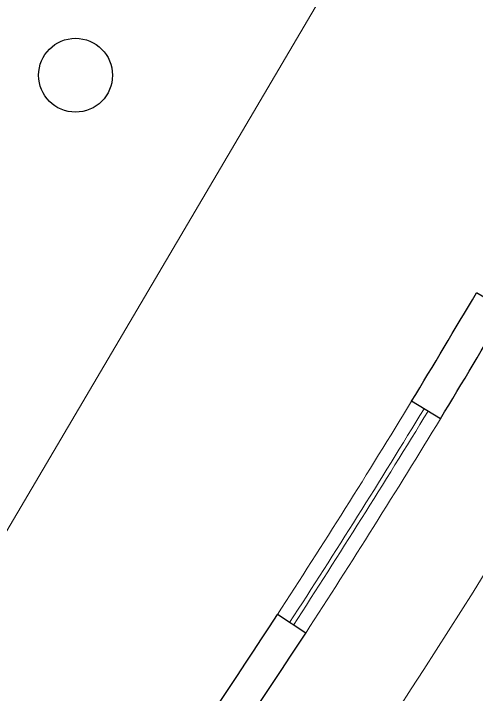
# Model space of a CAD drawing. Header units: millimetres. Extents: x 262 to 370, y -104 to 114.
# Drawn here: x 348.286 to 350.479, y -97.129 to -93.902 of the extents above; entities that cross this region are included whole.
import ezdxf

# ---------------------------------------------------------------- set-up
doc = ezdxf.new("R2010")
doc.units = ezdxf.units.MM
doc.header["$LTSCALE"] = 0.1
for name, color, linetype, lineweight in [('detalles', 2, 'Continuous', 9), ('mobiliario', 3, 'Continuous', 13), ('muros', 4, 'Continuous', 30)]:
    doc.layers.add(name, color=color, linetype=linetype, lineweight=lineweight)

msp = doc.modelspace()

# ---------------------------------------------------------------- linework, layer by layer
at = {"layer": 'detalles'}
for radius in [40.52, 40.68]:
    msp.add_arc((315.5545, -74.6795), radius, 326.99571, 328.68609, dxfattribs=at)
at = {"layer": 'mobiliario', "ltscale": 0.1}
msp.add_lwpolyline([(350.278, -90.3127), (351.4155, -90.9827), (347.872, -96.9993), (346.7345, -96.3294)], close=True, dxfattribs=at)
at = {"layer": 'mobiliario'}
for radius, start, end in [(41.2438, 325.553, 335.23469), (40.589, 326.99571, 328.68609), (40.611, 326.99571, 328.68609)]:
    msp.add_arc((315.5545, -74.6795), radius, start, end, dxfattribs=at)
at = {"layer": 'muros'}
for p, q in [((350.6169, -95.3071), (350.479, -95.226)), ((350.3088, -95.822), (350.1721, -95.7388)), ((349.67, -96.838), (349.5358, -96.7508))]:
    msp.add_line(p, q, dxfattribs=at)
at = {"layer": 'muros', "ltscale": 0.1}
msp.add_circle((348.5794, -94.1939), 0.175, dxfattribs=at)
at = {"layer": 'muros'}
for radius, start, end in [(40.52, 328.68609, 329.53119), (40.68, 328.68609, 329.53119), (40.52, 323.87994, 326.99571), (40.68, 323.90411, 326.99571)]:
    msp.add_arc((315.5545, -74.6795), radius, start, end, dxfattribs=at)

doc.saveas('drawing.dxf')
